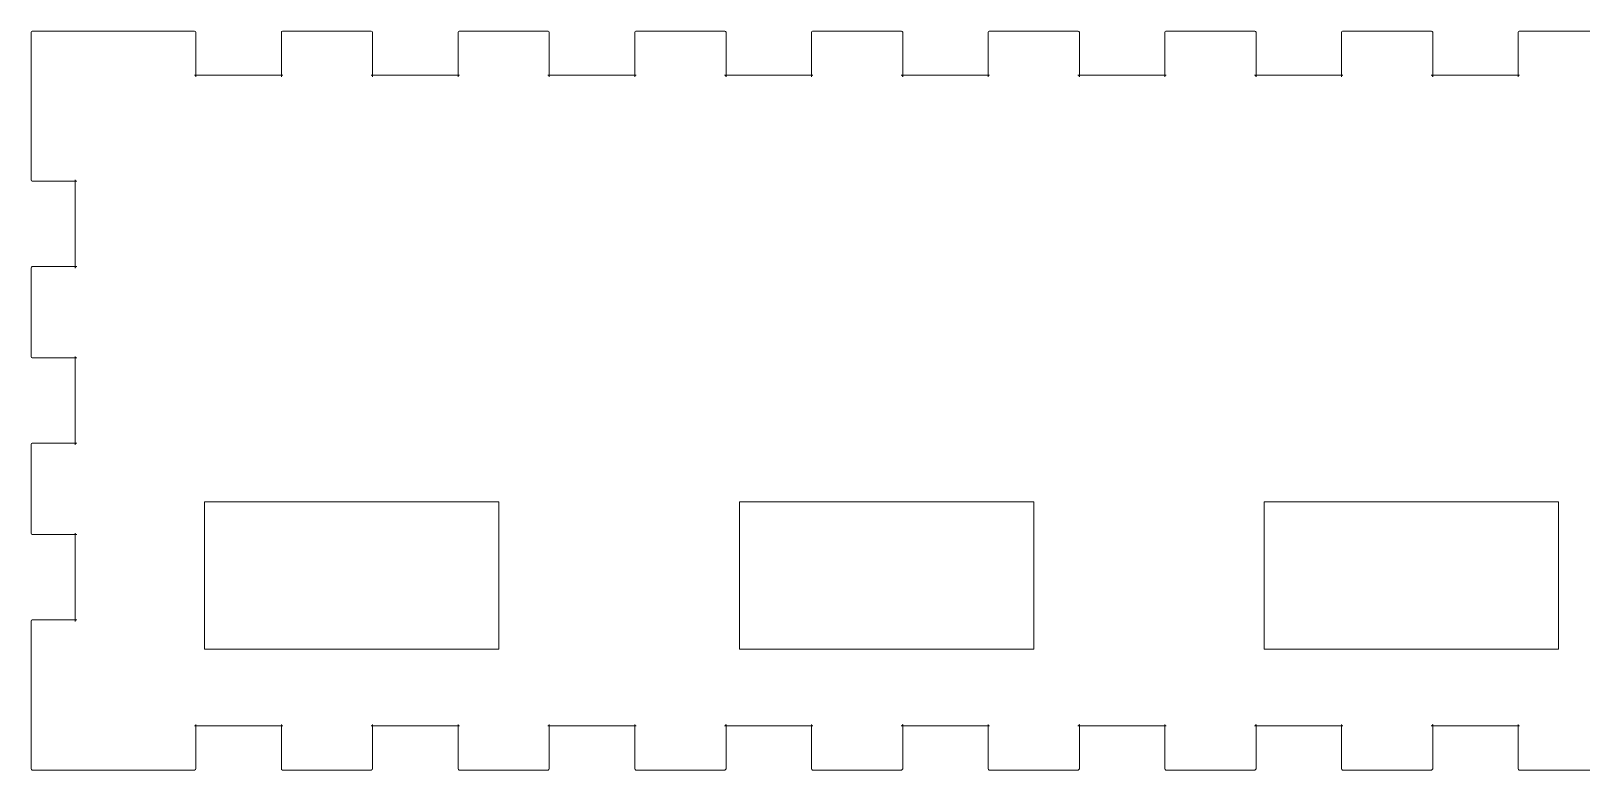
# Model space of a CAD drawing. Header units: inches. Extents: x -61 to 261, y -8 to 208.
# Drawn here: x -61.1 to 44.2, y 55.8 to 106 of the extents above; entities that cross this region are included whole.
import ezdxf

# ---------------------------------------------------------------- set-up
doc = ezdxf.new("R2010")
doc.units = ezdxf.units.IN
doc.header["$MEASUREMENT"] = 0

# ---------------------------------------------------------------- blocks, each defined once
blk = doc.blocks.new('block 388')
at = {"color": 7, "lineweight": 9, "true_color": 0xffffff}
blk.add_lwpolyline([(-58.01, 55.76), (-50.01, 55.76)], dxfattribs=at)
blk = doc.blocks.new('block 389')
at = {"color": 7, "lineweight": 9, "true_color": 0xffffff}
blk.add_lwpolyline([(-50.01, 55.76), (-50, 55.76), (-49.94, 55.79), (-49.91, 55.85), (-49.91, 55.86)], dxfattribs=at)
blk = doc.blocks.new('block 390')
at = {"color": 7, "lineweight": 9, "true_color": 0xffffff}
blk.add_lwpolyline([(-49.91, 55.86), (-49.91, 58.86), (-49.91, 58.85), (-49.94, 58.79), (-50, 58.76), (-50.01, 58.76)], dxfattribs=at)
blk = doc.blocks.new('block 391')
at = {"color": 7, "lineweight": 9, "true_color": 0xffffff}
blk.add_lwpolyline([(-50.01, 58.76), (-44.01, 58.76), (-44.03, 58.76), (-44.09, 58.79), (-44.11, 58.85), (-44.11, 58.86)], dxfattribs=at)
blk = doc.blocks.new('block 392')
at = {"color": 7, "lineweight": 9, "true_color": 0xffffff}
blk.add_lwpolyline([(-44.11, 58.86), (-44.11, 55.86), (-44.11, 55.85), (-44.09, 55.79), (-44.03, 55.76), (-44.01, 55.76)], dxfattribs=at)
blk = doc.blocks.new('block 393')
at = {"color": 7, "lineweight": 9, "true_color": 0xffffff}
blk.add_lwpolyline([(-44.01, 55.76), (-38.01, 55.76)], dxfattribs=at)
blk = doc.blocks.new('block 394')
at = {"color": 7, "lineweight": 9, "true_color": 0xffffff}
blk.add_lwpolyline([(-38.01, 55.76), (-38, 55.76), (-37.94, 55.79), (-37.91, 55.85), (-37.91, 55.86)], dxfattribs=at)
blk = doc.blocks.new('block 395')
at = {"color": 7, "lineweight": 9, "true_color": 0xffffff}
blk.add_lwpolyline([(-37.91, 55.86), (-37.91, 58.86), (-37.91, 58.85), (-37.94, 58.79), (-38, 58.76), (-38.01, 58.76)], dxfattribs=at)
blk = doc.blocks.new('block 396')
at = {"color": 7, "lineweight": 9, "true_color": 0xffffff}
blk.add_lwpolyline([(-38.01, 58.76), (-32.01, 58.76), (-32.03, 58.76), (-32.09, 58.79), (-32.11, 58.85), (-32.11, 58.86)], dxfattribs=at)
blk = doc.blocks.new('block 397')
at = {"color": 7, "lineweight": 9, "true_color": 0xffffff}
blk.add_lwpolyline([(-32.11, 58.86), (-32.11, 55.86), (-32.11, 55.85), (-32.09, 55.79), (-32.03, 55.76), (-32.01, 55.76)], dxfattribs=at)
blk = doc.blocks.new('block 398')
at = {"color": 7, "lineweight": 9, "true_color": 0xffffff}
blk.add_lwpolyline([(-32.01, 55.76), (-26.01, 55.76)], dxfattribs=at)
blk = doc.blocks.new('block 399')
at = {"color": 7, "lineweight": 9, "true_color": 0xffffff}
blk.add_lwpolyline([(-26.01, 55.76), (-26, 55.76), (-25.94, 55.79), (-25.91, 55.85), (-25.91, 55.86)], dxfattribs=at)
blk = doc.blocks.new('block 400')
at = {"color": 7, "lineweight": 9, "true_color": 0xffffff}
blk.add_lwpolyline([(-25.91, 55.86), (-25.91, 58.86), (-25.91, 58.85), (-25.94, 58.79), (-26, 58.76), (-26.01, 58.76)], dxfattribs=at)
blk = doc.blocks.new('block 401')
at = {"color": 7, "lineweight": 9, "true_color": 0xffffff}
blk.add_lwpolyline([(-26.01, 58.76), (-20.01, 58.76), (-20.03, 58.76), (-20.09, 58.79), (-20.11, 58.85), (-20.11, 58.86)], dxfattribs=at)
blk = doc.blocks.new('block 402')
at = {"color": 7, "lineweight": 9, "true_color": 0xffffff}
blk.add_lwpolyline([(-20.11, 58.86), (-20.11, 55.86), (-20.11, 55.85), (-20.09, 55.79), (-20.03, 55.76), (-20.01, 55.76)], dxfattribs=at)
blk = doc.blocks.new('block 403')
at = {"color": 7, "lineweight": 9, "true_color": 0xffffff}
blk.add_lwpolyline([(-20.01, 55.76), (-14.01, 55.76)], dxfattribs=at)
blk = doc.blocks.new('block 404')
at = {"color": 7, "lineweight": 9, "true_color": 0xffffff}
blk.add_lwpolyline([(-14.01, 55.76), (-14, 55.76), (-13.94, 55.79), (-13.91, 55.85), (-13.91, 55.86)], dxfattribs=at)
blk = doc.blocks.new('block 405')
at = {"color": 7, "lineweight": 9, "true_color": 0xffffff}
blk.add_lwpolyline([(-13.91, 55.86), (-13.91, 58.86), (-13.91, 58.85), (-13.94, 58.79), (-14, 58.76), (-14.01, 58.76)], dxfattribs=at)
blk = doc.blocks.new('block 406')
at = {"color": 7, "lineweight": 9, "true_color": 0xffffff}
blk.add_lwpolyline([(-14.01, 58.76), (-8.01, 58.76), (-8.03, 58.76), (-8.09, 58.79), (-8.11, 58.85), (-8.11, 58.86)], dxfattribs=at)
blk = doc.blocks.new('block 407')
at = {"color": 7, "lineweight": 9, "true_color": 0xffffff}
blk.add_lwpolyline([(-8.11, 58.86), (-8.11, 55.86), (-8.11, 55.85), (-8.09, 55.79), (-8.03, 55.76), (-8.01, 55.76)], dxfattribs=at)
blk = doc.blocks.new('block 408')
at = {"color": 7, "lineweight": 9, "true_color": 0xffffff}
blk.add_lwpolyline([(-8.01, 55.76), (-2.01, 55.76)], dxfattribs=at)
blk = doc.blocks.new('block 409')
at = {"color": 7, "lineweight": 9, "true_color": 0xffffff}
blk.add_lwpolyline([(-2.01, 55.76), (-2, 55.76), (-1.94, 55.79), (-1.91, 55.85), (-1.91, 55.86)], dxfattribs=at)
blk = doc.blocks.new('block 410')
at = {"color": 7, "lineweight": 9, "true_color": 0xffffff}
blk.add_lwpolyline([(-1.91, 55.86), (-1.91, 58.86), (-1.91, 58.85), (-1.94, 58.79), (-2, 58.76), (-2.01, 58.76)], dxfattribs=at)
blk = doc.blocks.new('block 411')
at = {"color": 7, "lineweight": 9, "true_color": 0xffffff}
blk.add_lwpolyline([(-2.01, 58.76), (3.99, 58.76), (3.97, 58.76), (3.91, 58.79), (3.89, 58.85), (3.89, 58.86)], dxfattribs=at)
blk = doc.blocks.new('block 412')
at = {"color": 7, "lineweight": 9, "true_color": 0xffffff}
blk.add_lwpolyline([(3.89, 58.86), (3.89, 55.86), (3.89, 55.85), (3.91, 55.79), (3.97, 55.76), (3.99, 55.76)], dxfattribs=at)
blk = doc.blocks.new('block 413')
at = {"color": 7, "lineweight": 9, "true_color": 0xffffff}
blk.add_lwpolyline([(3.99, 55.76), (9.99, 55.76)], dxfattribs=at)
blk = doc.blocks.new('block 414')
at = {"color": 7, "lineweight": 9, "true_color": 0xffffff}
blk.add_lwpolyline([(9.99, 55.76), (10, 55.76), (10.06, 55.79), (10.09, 55.85), (10.09, 55.86)], dxfattribs=at)
blk = doc.blocks.new('block 415')
at = {"color": 7, "lineweight": 9, "true_color": 0xffffff}
blk.add_lwpolyline([(10.09, 55.86), (10.09, 58.86), (10.09, 58.85), (10.06, 58.79), (10, 58.76), (9.99, 58.76)], dxfattribs=at)
blk = doc.blocks.new('block 416')
at = {"color": 7, "lineweight": 9, "true_color": 0xffffff}
blk.add_lwpolyline([(9.99, 58.76), (15.99, 58.76), (15.97, 58.76), (15.91, 58.79), (15.89, 58.85), (15.89, 58.86)], dxfattribs=at)
blk = doc.blocks.new('block 417')
at = {"color": 7, "lineweight": 9, "true_color": 0xffffff}
blk.add_lwpolyline([(15.89, 58.86), (15.89, 55.86), (15.89, 55.85), (15.91, 55.79), (15.97, 55.76), (15.99, 55.76)], dxfattribs=at)
blk = doc.blocks.new('block 418')
at = {"color": 7, "lineweight": 9, "true_color": 0xffffff}
blk.add_lwpolyline([(15.99, 55.76), (21.99, 55.76)], dxfattribs=at)
blk = doc.blocks.new('block 419')
at = {"color": 7, "lineweight": 9, "true_color": 0xffffff}
blk.add_lwpolyline([(21.99, 55.76), (22, 55.76), (22.06, 55.79), (22.09, 55.85), (22.09, 55.86)], dxfattribs=at)
blk = doc.blocks.new('block 420')
at = {"color": 7, "lineweight": 9, "true_color": 0xffffff}
blk.add_lwpolyline([(22.09, 55.86), (22.09, 58.86), (22.09, 58.85), (22.06, 58.79), (22, 58.76), (21.99, 58.76)], dxfattribs=at)
blk = doc.blocks.new('block 421')
at = {"color": 7, "lineweight": 9, "true_color": 0xffffff}
blk.add_lwpolyline([(21.99, 58.76), (27.99, 58.76), (27.97, 58.76), (27.91, 58.79), (27.89, 58.85), (27.89, 58.86)], dxfattribs=at)
blk = doc.blocks.new('block 422')
at = {"color": 7, "lineweight": 9, "true_color": 0xffffff}
blk.add_lwpolyline([(27.89, 58.86), (27.89, 55.86), (27.89, 55.85), (27.91, 55.79), (27.97, 55.76), (27.99, 55.76)], dxfattribs=at)
blk = doc.blocks.new('block 423')
at = {"color": 7, "lineweight": 9, "true_color": 0xffffff}
blk.add_lwpolyline([(27.99, 55.76), (33.99, 55.76)], dxfattribs=at)
blk = doc.blocks.new('block 424')
at = {"color": 7, "lineweight": 9, "true_color": 0xffffff}
blk.add_lwpolyline([(33.99, 55.76), (34, 55.76), (34.06, 55.79), (34.09, 55.85), (34.09, 55.86)], dxfattribs=at)
blk = doc.blocks.new('block 425')
at = {"color": 7, "lineweight": 9, "true_color": 0xffffff}
blk.add_lwpolyline([(34.09, 55.86), (34.09, 58.86), (34.09, 58.85), (34.06, 58.79), (34, 58.76), (33.99, 58.76)], dxfattribs=at)
blk = doc.blocks.new('block 426')
at = {"color": 7, "lineweight": 9, "true_color": 0xffffff}
blk.add_lwpolyline([(33.99, 58.76), (39.99, 58.76), (39.97, 58.76), (39.91, 58.79), (39.89, 58.85), (39.89, 58.86)], dxfattribs=at)
blk = doc.blocks.new('block 427')
at = {"color": 7, "lineweight": 9, "true_color": 0xffffff}
blk.add_lwpolyline([(39.89, 58.86), (39.89, 55.86), (39.89, 55.85), (39.91, 55.79), (39.97, 55.76), (39.99, 55.76)], dxfattribs=at)
blk = doc.blocks.new('block 428')
at = {"color": 7, "lineweight": 9, "true_color": 0xffffff}
blk.add_lwpolyline([(39.99, 55.76), (45.99, 55.76)], dxfattribs=at)
blk = doc.blocks.new('block 489')
at = {"color": 7, "lineweight": 9, "true_color": 0xffffff}
blk.add_lwpolyline([(45.99, 105.96), (39.99, 105.96)], dxfattribs=at)
blk = doc.blocks.new('block 490')
at = {"color": 7, "lineweight": 9, "true_color": 0xffffff}
blk.add_lwpolyline([(39.99, 105.96), (39.97, 105.96), (39.91, 105.94), (39.89, 105.88), (39.89, 105.86)], dxfattribs=at)
blk = doc.blocks.new('block 491')
at = {"color": 7, "lineweight": 9, "true_color": 0xffffff}
blk.add_lwpolyline([(39.89, 105.86), (39.89, 102.86), (39.89, 102.88), (39.91, 102.94), (39.97, 102.96), (39.99, 102.96)], dxfattribs=at)
blk = doc.blocks.new('block 492')
at = {"color": 7, "lineweight": 9, "true_color": 0xffffff}
blk.add_lwpolyline([(39.99, 102.96), (33.99, 102.96), (34, 102.96), (34.06, 102.94), (34.09, 102.88), (34.09, 102.86)], dxfattribs=at)
blk = doc.blocks.new('block 493')
at = {"color": 7, "lineweight": 9, "true_color": 0xffffff}
blk.add_lwpolyline([(34.09, 102.86), (34.09, 105.86), (34.09, 105.88), (34.06, 105.94), (34, 105.96), (33.99, 105.96)], dxfattribs=at)
blk = doc.blocks.new('block 494')
at = {"color": 7, "lineweight": 9, "true_color": 0xffffff}
blk.add_lwpolyline([(33.99, 105.96), (27.99, 105.96)], dxfattribs=at)
blk = doc.blocks.new('block 495')
at = {"color": 7, "lineweight": 9, "true_color": 0xffffff}
blk.add_lwpolyline([(27.99, 105.96), (27.97, 105.96), (27.91, 105.94), (27.89, 105.88), (27.89, 105.86)], dxfattribs=at)
blk = doc.blocks.new('block 496')
at = {"color": 7, "lineweight": 9, "true_color": 0xffffff}
blk.add_lwpolyline([(27.89, 105.86), (27.89, 102.86), (27.89, 102.88), (27.91, 102.94), (27.97, 102.96), (27.99, 102.96)], dxfattribs=at)
blk = doc.blocks.new('block 497')
at = {"color": 7, "lineweight": 9, "true_color": 0xffffff}
blk.add_lwpolyline([(27.99, 102.96), (21.99, 102.96), (22, 102.96), (22.06, 102.94), (22.09, 102.88), (22.09, 102.86)], dxfattribs=at)
blk = doc.blocks.new('block 498')
at = {"color": 7, "lineweight": 9, "true_color": 0xffffff}
blk.add_lwpolyline([(22.09, 102.86), (22.09, 105.86), (22.09, 105.88), (22.06, 105.94), (22, 105.96), (21.99, 105.96)], dxfattribs=at)
blk = doc.blocks.new('block 499')
at = {"color": 7, "lineweight": 9, "true_color": 0xffffff}
blk.add_lwpolyline([(21.99, 105.96), (15.99, 105.96)], dxfattribs=at)
blk = doc.blocks.new('block 500')
at = {"color": 7, "lineweight": 9, "true_color": 0xffffff}
blk.add_lwpolyline([(15.99, 105.96), (15.97, 105.96), (15.91, 105.94), (15.89, 105.88), (15.89, 105.86)], dxfattribs=at)
blk = doc.blocks.new('block 501')
at = {"color": 7, "lineweight": 9, "true_color": 0xffffff}
blk.add_lwpolyline([(15.89, 105.86), (15.89, 102.86), (15.89, 102.88), (15.91, 102.94), (15.97, 102.96), (15.99, 102.96)], dxfattribs=at)
blk = doc.blocks.new('block 502')
at = {"color": 7, "lineweight": 9, "true_color": 0xffffff}
blk.add_lwpolyline([(15.99, 102.96), (9.99, 102.96), (10, 102.96), (10.06, 102.94), (10.09, 102.88), (10.09, 102.86)], dxfattribs=at)
blk = doc.blocks.new('block 503')
at = {"color": 7, "lineweight": 9, "true_color": 0xffffff}
blk.add_lwpolyline([(10.09, 102.86), (10.09, 105.86), (10.09, 105.88), (10.06, 105.94), (10, 105.96), (9.99, 105.96)], dxfattribs=at)
blk = doc.blocks.new('block 504')
at = {"color": 7, "lineweight": 9, "true_color": 0xffffff}
blk.add_lwpolyline([(9.99, 105.96), (3.99, 105.96)], dxfattribs=at)
blk = doc.blocks.new('block 505')
at = {"color": 7, "lineweight": 9, "true_color": 0xffffff}
blk.add_lwpolyline([(3.99, 105.96), (3.97, 105.96), (3.91, 105.94), (3.89, 105.88), (3.89, 105.86)], dxfattribs=at)
blk = doc.blocks.new('block 506')
at = {"color": 7, "lineweight": 9, "true_color": 0xffffff}
blk.add_lwpolyline([(3.89, 105.86), (3.89, 102.86), (3.89, 102.88), (3.91, 102.94), (3.97, 102.96), (3.99, 102.96)], dxfattribs=at)
blk = doc.blocks.new('block 507')
at = {"color": 7, "lineweight": 9, "true_color": 0xffffff}
blk.add_lwpolyline([(3.99, 102.96), (-2.01, 102.96), (-2, 102.96), (-1.94, 102.94), (-1.91, 102.88), (-1.91, 102.86)], dxfattribs=at)
blk = doc.blocks.new('block 508')
at = {"color": 7, "lineweight": 9, "true_color": 0xffffff}
blk.add_lwpolyline([(-1.91, 102.86), (-1.91, 105.86), (-1.91, 105.88), (-1.94, 105.94), (-2, 105.96), (-2.01, 105.96)], dxfattribs=at)
blk = doc.blocks.new('block 509')
at = {"color": 7, "lineweight": 9, "true_color": 0xffffff}
blk.add_lwpolyline([(-2.01, 105.96), (-8.01, 105.96)], dxfattribs=at)
blk = doc.blocks.new('block 510')
at = {"color": 7, "lineweight": 9, "true_color": 0xffffff}
blk.add_lwpolyline([(-8.01, 105.96), (-8.03, 105.96), (-8.09, 105.94), (-8.11, 105.88), (-8.11, 105.86)], dxfattribs=at)
blk = doc.blocks.new('block 511')
at = {"color": 7, "lineweight": 9, "true_color": 0xffffff}
blk.add_lwpolyline([(-8.11, 105.86), (-8.11, 102.86), (-8.11, 102.88), (-8.09, 102.94), (-8.03, 102.96), (-8.01, 102.96)], dxfattribs=at)
blk = doc.blocks.new('block 512')
at = {"color": 7, "lineweight": 9, "true_color": 0xffffff}
blk.add_lwpolyline([(-8.01, 102.96), (-14.01, 102.96), (-14, 102.96), (-13.94, 102.94), (-13.91, 102.88), (-13.91, 102.86)], dxfattribs=at)
blk = doc.blocks.new('block 513')
at = {"color": 7, "lineweight": 9, "true_color": 0xffffff}
blk.add_lwpolyline([(-13.91, 102.86), (-13.91, 105.86), (-13.91, 105.88), (-13.94, 105.94), (-14, 105.96), (-14.01, 105.96)], dxfattribs=at)
blk = doc.blocks.new('block 514')
at = {"color": 7, "lineweight": 9, "true_color": 0xffffff}
blk.add_lwpolyline([(-14.01, 105.96), (-20.01, 105.96)], dxfattribs=at)
blk = doc.blocks.new('block 515')
at = {"color": 7, "lineweight": 9, "true_color": 0xffffff}
blk.add_lwpolyline([(-20.01, 105.96), (-20.03, 105.96), (-20.09, 105.94), (-20.11, 105.88), (-20.11, 105.86)], dxfattribs=at)
blk = doc.blocks.new('block 516')
at = {"color": 7, "lineweight": 9, "true_color": 0xffffff}
blk.add_lwpolyline([(-20.11, 105.86), (-20.11, 102.86), (-20.11, 102.88), (-20.09, 102.94), (-20.03, 102.96), (-20.01, 102.96)], dxfattribs=at)
blk = doc.blocks.new('block 517')
at = {"color": 7, "lineweight": 9, "true_color": 0xffffff}
blk.add_lwpolyline([(-20.01, 102.96), (-26.01, 102.96), (-26, 102.96), (-25.94, 102.94), (-25.91, 102.88), (-25.91, 102.86)], dxfattribs=at)
blk = doc.blocks.new('block 518')
at = {"color": 7, "lineweight": 9, "true_color": 0xffffff}
blk.add_lwpolyline([(-25.91, 102.86), (-25.91, 105.86), (-25.91, 105.88), (-25.94, 105.94), (-26, 105.96), (-26.01, 105.96)], dxfattribs=at)
blk = doc.blocks.new('block 519')
at = {"color": 7, "lineweight": 9, "true_color": 0xffffff}
blk.add_lwpolyline([(-26.01, 105.96), (-32.01, 105.96)], dxfattribs=at)
blk = doc.blocks.new('block 520')
at = {"color": 7, "lineweight": 9, "true_color": 0xffffff}
blk.add_lwpolyline([(-32.01, 105.96), (-32.03, 105.96), (-32.09, 105.94), (-32.11, 105.88), (-32.11, 105.86)], dxfattribs=at)
blk = doc.blocks.new('block 521')
at = {"color": 7, "lineweight": 9, "true_color": 0xffffff}
blk.add_lwpolyline([(-32.11, 105.86), (-32.11, 102.86), (-32.11, 102.88), (-32.09, 102.94), (-32.03, 102.96), (-32.01, 102.96)], dxfattribs=at)
blk = doc.blocks.new('block 522')
at = {"color": 7, "lineweight": 9, "true_color": 0xffffff}
blk.add_lwpolyline([(-32.01, 102.96), (-38.01, 102.96), (-38, 102.96), (-37.94, 102.94), (-37.91, 102.88), (-37.91, 102.86)], dxfattribs=at)
blk = doc.blocks.new('block 523')
at = {"color": 7, "lineweight": 9, "true_color": 0xffffff}
blk.add_lwpolyline([(-37.91, 102.86), (-37.91, 105.86), (-37.91, 105.88), (-37.94, 105.94), (-38, 105.96), (-38.01, 105.96)], dxfattribs=at)
blk = doc.blocks.new('block 524')
at = {"color": 7, "lineweight": 9, "true_color": 0xffffff}
blk.add_lwpolyline([(-38.01, 105.96), (-44.01, 105.96)], dxfattribs=at)
blk = doc.blocks.new('block 525')
at = {"color": 7, "lineweight": 9, "true_color": 0xffffff}
blk.add_lwpolyline([(-44.01, 105.96), (-44.03, 105.96), (-44.09, 105.94), (-44.11, 105.88), (-44.11, 105.86)], dxfattribs=at)
blk = doc.blocks.new('block 526')
at = {"color": 7, "lineweight": 9, "true_color": 0xffffff}
blk.add_lwpolyline([(-44.11, 105.86), (-44.11, 102.86), (-44.11, 102.88), (-44.09, 102.94), (-44.03, 102.96), (-44.01, 102.96)], dxfattribs=at)
blk = doc.blocks.new('block 527')
at = {"color": 7, "lineweight": 9, "true_color": 0xffffff}
blk.add_lwpolyline([(-44.01, 102.96), (-50.01, 102.96), (-50, 102.96), (-49.94, 102.94), (-49.91, 102.88), (-49.91, 102.86)], dxfattribs=at)
blk = doc.blocks.new('block 528')
at = {"color": 7, "lineweight": 9, "true_color": 0xffffff}
blk.add_lwpolyline([(-49.91, 102.86), (-49.91, 105.86), (-49.91, 105.88), (-49.94, 105.94), (-50, 105.96), (-50.01, 105.96)], dxfattribs=at)
blk = doc.blocks.new('block 529')
at = {"color": 7, "lineweight": 9, "true_color": 0xffffff}
blk.add_lwpolyline([(-50.01, 105.96), (-58.01, 105.96)], dxfattribs=at)
blk = doc.blocks.new('block 530')
at = {"color": 7, "lineweight": 9, "true_color": 0xffffff}
blk.add_lwpolyline([(-58.01, 105.96), (-61.01, 105.96), (-61.03, 105.96), (-61.09, 105.94), (-61.11, 105.88), (-61.11, 105.86)], dxfattribs=at)
blk = doc.blocks.new('block 531')
at = {"color": 7, "lineweight": 9, "true_color": 0xffffff}
blk.add_lwpolyline([(-61.11, 105.86), (-61.11, 102.86)], dxfattribs=at)
blk = doc.blocks.new('block 532')
at = {"color": 7, "lineweight": 9, "true_color": 0xffffff}
blk.add_lwpolyline([(-61.11, 102.86), (-61.11, 95.86)], dxfattribs=at)
blk = doc.blocks.new('block 533')
at = {"color": 7, "lineweight": 9, "true_color": 0xffffff}
blk.add_lwpolyline([(-61.11, 95.86), (-61.11, 95.85), (-61.09, 95.79), (-61.03, 95.76), (-61.01, 95.76)], dxfattribs=at)
blk = doc.blocks.new('block 534')
at = {"color": 7, "lineweight": 9, "true_color": 0xffffff}
blk.add_lwpolyline([(-61.01, 95.76), (-58.01, 95.76), (-58.03, 95.76), (-58.09, 95.79), (-58.11, 95.85), (-58.11, 95.86)], dxfattribs=at)
blk = doc.blocks.new('block 535')
at = {"color": 7, "lineweight": 9, "true_color": 0xffffff}
blk.add_lwpolyline([(-58.11, 95.86), (-58.11, 89.86), (-58.11, 89.88), (-58.09, 89.93), (-58.03, 89.96), (-58.01, 89.96)], dxfattribs=at)
blk = doc.blocks.new('block 536')
at = {"color": 7, "lineweight": 9, "true_color": 0xffffff}
blk.add_lwpolyline([(-58.01, 89.96), (-61.01, 89.96), (-61.03, 89.96), (-61.09, 89.93), (-61.11, 89.88), (-61.11, 89.86)], dxfattribs=at)
blk = doc.blocks.new('block 537')
at = {"color": 7, "lineweight": 9, "true_color": 0xffffff}
blk.add_lwpolyline([(-61.11, 89.86), (-61.11, 83.86)], dxfattribs=at)
blk = doc.blocks.new('block 538')
at = {"color": 7, "lineweight": 9, "true_color": 0xffffff}
blk.add_lwpolyline([(-61.11, 83.86), (-61.11, 83.85), (-61.09, 83.79), (-61.03, 83.76), (-61.01, 83.76)], dxfattribs=at)
blk = doc.blocks.new('block 539')
at = {"color": 7, "lineweight": 9, "true_color": 0xffffff}
blk.add_lwpolyline([(-61.01, 83.76), (-58.01, 83.76), (-58.03, 83.76), (-58.09, 83.79), (-58.11, 83.85), (-58.11, 83.86)], dxfattribs=at)
blk = doc.blocks.new('block 540')
at = {"color": 7, "lineweight": 9, "true_color": 0xffffff}
blk.add_lwpolyline([(-58.11, 83.86), (-58.11, 77.86), (-58.11, 77.88), (-58.09, 77.94), (-58.03, 77.96), (-58.01, 77.96)], dxfattribs=at)
blk = doc.blocks.new('block 541')
at = {"color": 7, "lineweight": 9, "true_color": 0xffffff}
blk.add_lwpolyline([(-58.01, 77.96), (-61.01, 77.96), (-61.03, 77.96), (-61.09, 77.94), (-61.11, 77.88), (-61.11, 77.86)], dxfattribs=at)
blk = doc.blocks.new('block 542')
at = {"color": 7, "lineweight": 9, "true_color": 0xffffff}
blk.add_lwpolyline([(-61.11, 77.86), (-61.11, 71.86)], dxfattribs=at)
blk = doc.blocks.new('block 543')
at = {"color": 7, "lineweight": 9, "true_color": 0xffffff}
blk.add_lwpolyline([(-61.11, 71.86), (-61.11, 71.85), (-61.09, 71.79), (-61.03, 71.76), (-61.01, 71.76)], dxfattribs=at)
blk = doc.blocks.new('block 544')
at = {"color": 7, "lineweight": 9, "true_color": 0xffffff}
blk.add_lwpolyline([(-61.01, 71.76), (-58.01, 71.76), (-58.03, 71.76), (-58.09, 71.79), (-58.11, 71.85), (-58.11, 71.86)], dxfattribs=at)
blk = doc.blocks.new('block 545')
at = {"color": 7, "lineweight": 9, "true_color": 0xffffff}
blk.add_lwpolyline([(-58.11, 71.86), (-58.11, 65.86), (-58.11, 65.88), (-58.09, 65.93), (-58.03, 65.96), (-58.01, 65.96)], dxfattribs=at)
blk = doc.blocks.new('block 546')
at = {"color": 7, "lineweight": 9, "true_color": 0xffffff}
blk.add_lwpolyline([(-58.01, 65.96), (-61.01, 65.96), (-61.03, 65.96), (-61.09, 65.93), (-61.11, 65.88), (-61.11, 65.86)], dxfattribs=at)
blk = doc.blocks.new('block 547')
at = {"color": 7, "lineweight": 9, "true_color": 0xffffff}
blk.add_lwpolyline([(-61.11, 65.86), (-61.11, 58.86)], dxfattribs=at)
blk = doc.blocks.new('block 548')
at = {"color": 7, "lineweight": 9, "true_color": 0xffffff}
blk.add_lwpolyline([(-61.11, 58.86), (-61.11, 55.86), (-61.11, 55.85), (-61.09, 55.79), (-61.03, 55.76), (-61.01, 55.76)], dxfattribs=at)
blk = doc.blocks.new('block 549')
at = {"color": 7, "lineweight": 9, "true_color": 0xffffff}
blk.add_lwpolyline([(-61.01, 55.76), (-58.01, 55.76)], dxfattribs=at)

msp = doc.modelspace()

# ---------------------------------------------------------------- linework, layer by layer
at = {"color": 7, "lineweight": 9, "true_color": 0xffffff}
for points in [[(-29.33, 63.97), (-49.33, 63.97), (-49.33, 73.97), (-29.33, 73.97), (-29.33, 63.97)], [(7, 63.97), (-13, 63.97), (-13, 73.97), (7, 73.97), (7, 63.97)], [(42.63, 63.97), (22.63, 63.97), (22.63, 73.97), (42.63, 73.97), (42.63, 63.97)]]:
    msp.add_lwpolyline(points, dxfattribs=at)

# ---------------------------------------------------------------- block references
for name in ['block 530', 'block 531', 'block 529', 'block 528', 'block 525', 'block 526', 'block 524', 'block 523', 'block 520', 'block 521', 'block 519', 'block 518', 'block 515', 'block 516', 'block 514', 'block 513', 'block 510', 'block 511', 'block 509', 'block 508', 'block 505', 'block 506', 'block 504', 'block 503', 'block 500', 'block 501', 'block 499', 'block 498', 'block 495', 'block 496', 'block 494', 'block 493', 'block 490', 'block 491', 'block 489', 'block 532', 'block 527', 'block 522', 'block 517', 'block 512', 'block 507', 'block 502', 'block 497', 'block 492', 'block 533', 'block 534', 'block 535', 'block 536', 'block 537', 'block 538', 'block 539', 'block 540', 'block 541', 'block 542', 'block 543', 'block 544', 'block 545', 'block 546', 'block 547', 'block 548', 'block 390', 'block 391', 'block 392', 'block 395', 'block 396', 'block 397', 'block 400', 'block 401', 'block 402', 'block 405', 'block 406', 'block 407', 'block 410', 'block 411', 'block 412', 'block 415', 'block 416', 'block 417', 'block 420', 'block 421', 'block 422', 'block 425', 'block 426', 'block 427', 'block 389', 'block 394', 'block 399', 'block 404', 'block 409', 'block 414', 'block 419', 'block 424', 'block 549', 'block 388', 'block 393', 'block 398', 'block 403', 'block 408', 'block 413', 'block 418', 'block 423', 'block 428']:
    msp.add_blockref(name, (0, 0))

doc.saveas('drawing.dxf')
